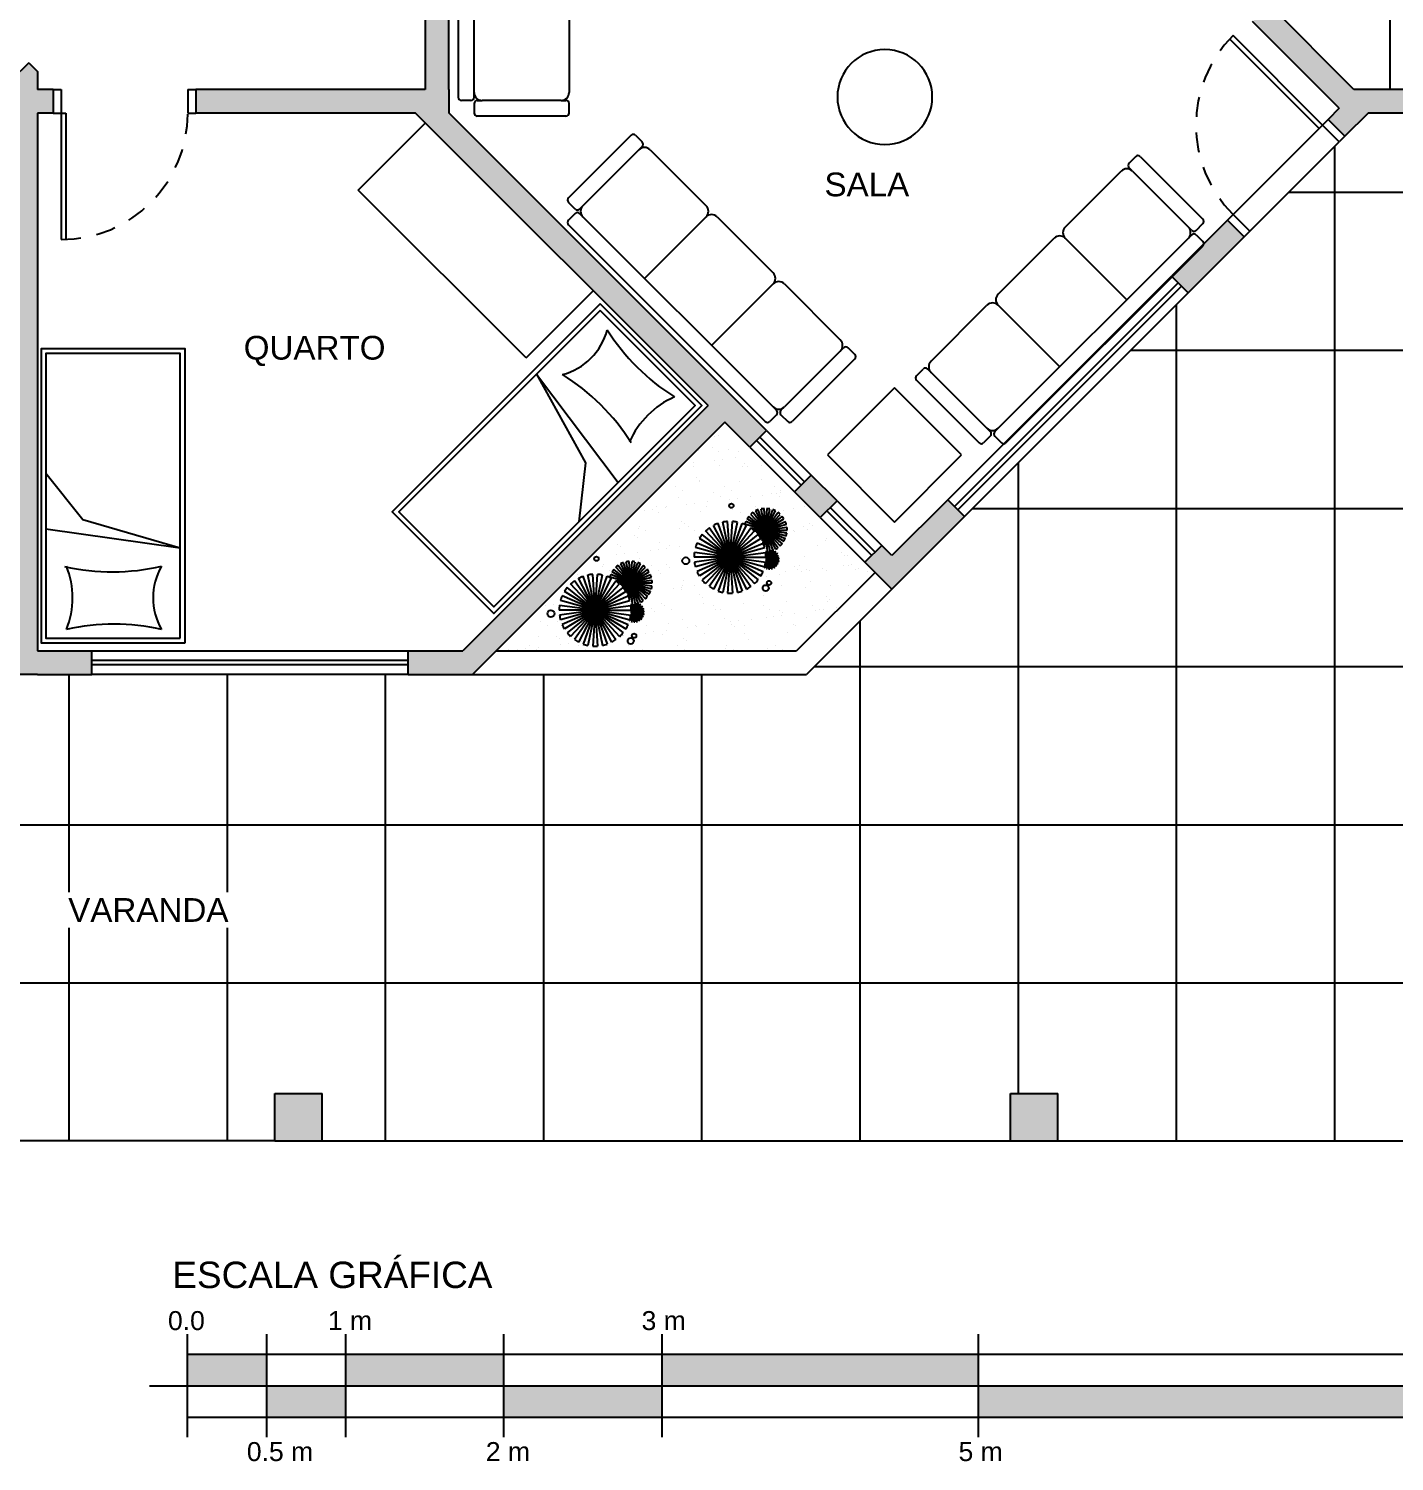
# Model space of a CAD drawing. Extents: x 1 to 29.1, y 2.1 to 17.
# Drawn here: x 9.89 to 18.52, y 2.09 to 11.15 of the extents above; entities that cross this region are included whole.
import ezdxf

# ---------------------------------------------------------------- set-up
doc = ezdxf.new("R2010")
doc.units = 0
doc.linetypes.add('HIDDEN2', pattern=[0.1875, 0.125, -0.0625])
doc.layers.get('0').update_dxf_attribs({"linetype": 'CONTINUOUS'})
for name, color, linetype in [('EQUIPAMENTOS_MOBILIA', 45, 'CONTINUOUS'), ('ESQUADRIA', 53, 'CONTINUOUS'), ('LINHA-FINA', 8, 'CONTINUOUS'), ('PAREDE', 5, 'CONTINUOUS'), ('PAREDE-HACH', 140, 'CONTINUOUS'), ('PISO', 9, 'CONTINUOUS'), ('TEXTO', 23, 'CONTINUOUS'), ('VERDE', 96, 'CONTINUOUS')]:
    doc.layers.add(name, color=color, linetype=linetype)
doc.styles.add('ARIAL', font='arial.ttf')
doc.styles.get("Standard").update_dxf_attribs({"font": 'arial.ttf'})

# ---------------------------------------------------------------- blocks, each defined once
blk = doc.blocks.new('*X24')
at = {"layer": 'PISO', "linetype": 'CONTINUOUS'}
for p, q in [((18.1454, 4.1141), (18.1454, 10.4039)), ((17.8557, 10.1141), (21.0454, 10.1141)), ((17.1454, 4.1141), (17.1454, 9.4039)), ((16.8557, 9.1141), (21.0454, 9.1141)), ((16.1454, 4.4141), (16.1454, 8.4039)), ((15.8557, 8.1141), (21.0454, 8.1141)), ((15.1454, 4.1141), (15.1454, 7.4039)), ((14.8557, 7.1141), (21.0454, 7.1141)), ((10.1454, 5.6874), (10.1454, 7.0641)), ((11.1454, 5.6874), (11.1454, 7.0641)), ((12.1454, 4.1141), (12.1454, 7.0641)), ((13.1454, 4.1141), (13.1454, 7.0641)), ((14.1454, 4.1141), (14.1454, 7.0641)), ((2.1454, 6.1141), (21.0454, 6.1141)), ((10.1454, 4.1141), (10.1454, 5.4624)), ((11.1454, 4.1141), (11.1454, 5.4624)), ((2.1454, 5.1141), (21.0454, 5.1141))]:
    blk.add_line(p, q, dxfattribs=at)
blk = doc.blocks.new('*X25')
at = {"layer": 'PISO', "linetype": 'CONTINUOUS'}
for p, q in [((19.2954, 16.0069), (19.2954, 16.0641)), ((20.0954, 15.6022), (20.0954, 16.0641)), ((20.0954, 13.785), (20.0954, 15.6012)), ((16.0954, 12.935), (16.0954, 15.4641)), ((16.8954, 14.648), (16.8954, 15.4641)), ((17.6954, 14.648), (17.6954, 15.4641)), ((18.4954, 10.7641), (18.4954, 15.4641)), ((19.2954, 13.913), (19.2954, 15.3598)), ((15.7454, 15.2641), (20.7454, 15.2641)), ((20.7454, 15.2641), (20.8954, 15.2641)), ((15.7454, 14.4641), (16.799, 14.4641)), ((16.8954, 13.1344), (16.8954, 14.4152)), ((17.6954, 12.6681), (17.6954, 14.4152)), ((18.4719, 14.4641), (20.8954, 14.4641)), ((15.7454, 13.6641), (18.8996, 13.6641)), ((18.9674, 13.6641), (19.0295, 13.6641)), ((20.273, 13.6641), (20.334, 13.6641)), ((20.3994, 13.6641), (20.8954, 13.6641)), ((20.0954, 13.1456), (20.0954, 13.3324)), ((16.8954, 12.8756), (16.8954, 12.9123)), ((16.1662, 12.8641), (16.1757, 12.8641)), ((16.8472, 12.8641), (16.8839, 12.8641)), ((17.1716, 12.8641), (18.8867, 12.8641)), ((18.9469, 12.8641), (19.008, 12.8641)), ((20.2521, 12.8641), (20.3132, 12.8641)), ((20.3734, 12.8641), (20.8954, 12.8641)), ((20.0954, 12.5157), (20.0954, 12.7047)), ((17.6954, 12.464), (17.6954, 12.6054)), ((17.6954, 11.335), (17.6954, 12.4215)), ((16.8954, 12.135), (16.8954, 12.1504)), ((17.1541, 12.0641), (17.2955, 12.0641)), ((17.338, 12.0641), (17.9115, 12.0641)), ((17.9129, 12.0641), (19.23, 12.0641)), ((20.03, 12.0641), (20.0667, 12.0641)), ((20.0837, 12.0641), (20.8954, 12.0641)), ((20.0954, 10.7641), (20.0954, 12.0652)), ((19.2954, 10.7641), (19.2954, 11.913)), ((17.7662, 11.2641), (20.8954, 11.2641))]:
    blk.add_line(p, q, dxfattribs=at)
blk = doc.blocks.new('*U27')
at = {"layer": 'PAREDE-HACH', "linetype": 'CONTINUOUS'}
for points in [[(17.4667, 9.7252), (17.3174, 9.788), (17.4667, 9.9373)], [(17.4667, 9.7252), (17.4667, 9.9373), (17.5727, 9.8312)], [(17.3172, 9.5757), (17.3165, 9.7818), (17.3172, 9.7849)], [(17.3174, 9.5759), (17.3172, 9.7849), (17.3174, 9.788)], [(17.3172, 9.5757), (17.3172, 9.7849), (17.3174, 9.5759)], [(17.3174, 9.5759), (17.3174, 9.788), (17.4667, 9.7252)], [(17.3116, 9.57), (17.2192, 9.6813), (17.3116, 9.7737)], [(17.3136, 9.5721), (17.3116, 9.7737), (17.3136, 9.7761)], [(17.3116, 9.57), (17.3116, 9.7737), (17.3136, 9.5721)], [(17.3153, 9.5738), (17.3136, 9.7761), (17.3153, 9.7788)], [(17.3136, 9.5721), (17.3136, 9.7761), (17.3153, 9.5738)], [(17.3165, 9.575), (17.3153, 9.7788), (17.3165, 9.7818)], [(17.3153, 9.5738), (17.3153, 9.7788), (17.3165, 9.575)], [(17.3165, 9.575), (17.3165, 9.7818), (17.3172, 9.5757)], [(17.2192, 9.4777), (17.1174, 9.5795), (17.2192, 9.6813)], [(17.2192, 9.4777), (17.2192, 9.6813), (17.3116, 9.57)]]:
    blk.add_solid(points, dxfattribs=at)
blk = doc.blocks.new('SOFA3')
at = {"layer": 'EQUIPAMENTOS_MOBILIA'}
for p, q in [((0.88, 0), (-0.88, 0)), ((-0.9, -0.08), (-0.9, -0.02)), ((0.9, -0.08), (0.9, -0.02)), ((-1, -0.68), (-1, -0.12)), ((-0.92, -0.1), (-0.98, -0.1)), ((-0.9, -0.12), (-0.9, -0.15)), ((-0.9, -0.65), (-0.9, -0.15)), ((-0.88, -0.1), (0.88, -0.1)), ((-0.3, -0.65), (-0.3, -0.1)), ((0.3, -0.65), (0.3, -0.1)), ((0.9, -0.12), (0.9, -0.15)), ((0.9, -0.65), (0.9, -0.15)), ((0.92, -0.1), (0.9303, -0.1)), ((0.9303, -0.1), (0.98, -0.1)), ((1, -0.68), (1, -0.12)), ((-0.98, -0.7), (-0.92, -0.7)), ((-0.9, -0.65), (-0.9, -0.68)), ((-0.35, -0.7), (-0.85, -0.7)), ((0.25, -0.7), (-0.25, -0.7)), ((0.85, -0.7), (0.35, -0.7)), ((0.9, -0.65), (0.9, -0.68)), ((0.98, -0.7), (0.92, -0.7))]:
    blk.add_line(p, q, dxfattribs=at)
for centre, radius, start, end in [((-0.88, -0.02), 0.02, 90, 180), ((-0.88, -0.08), 0.02, 180, 270), ((0.88, -0.02), 0.02, 0, 90), ((0.88, -0.08), 0.02, 270, 0), ((-0.98, -0.12), 0.02, 90, 180), ((-0.92, -0.12), 0.02, 360, 90), ((-0.85, -0.15), 0.05, 90, 180), ((0.85, -0.15), 0.05, 0, 90), ((0.92, -0.12), 0.02, 90, 180), ((0.98, -0.12), 0.02, 360, 90), ((-0.98, -0.68), 0.02, 180, 270), ((-0.92, -0.68), 0.02, 270, 0), ((-0.85, -0.65), 0.05, 180, 270), ((-0.35, -0.65), 0.05, 270, 360), ((-0.25, -0.65), 0.05, 180, 270), ((0.25, -0.65), 0.05, 270, 360), ((0.35, -0.65), 0.05, 180, 270), ((0.85, -0.65), 0.05, 270, 0), ((0.92, -0.68), 0.02, 180, 270), ((0.98, -0.68), 0.02, 270, 360)]:
    blk.add_arc(centre, radius, start, end, dxfattribs=at)
blk = doc.blocks.new('*U30')
at = {"layer": 'PAREDE-HACH', "linetype": 'CONTINUOUS'}
for points in [[(11.4454, 4.1141), (11.4454, 4.4141), (11.7454, 4.1141)], [(11.7454, 4.1141), (11.4454, 4.4141), (11.7454, 4.4141)]]:
    blk.add_solid(points, dxfattribs=at)
blk = doc.blocks.new('*U31')
at = {"layer": 'PAREDE-HACH', "linetype": 'CONTINUOUS'}
for points in [[(16.0954, 4.1141), (16.0954, 4.4141), (16.3954, 4.1141)], [(16.3954, 4.1141), (16.0954, 4.4141), (16.3954, 4.4141)]]:
    blk.add_solid(points, dxfattribs=at)
blk = doc.blocks.new('*U47')
at = {"layer": 'PAREDE-HACH', "linetype": 'CONTINUOUS'}
for points in [[(12.3954, 10.5539), (12.3954, 12.0641), (12.5454, 10.4039)], [(12.5454, 10.4039), (12.3954, 12.0641), (12.5454, 12.0641)], [(10.9454, 10.6141), (10.9454, 10.7641), (12.2893, 10.6141)], [(12.2893, 10.6141), (10.9454, 10.7641), (12.2893, 10.7641)], [(12.2893, 10.6141), (12.2893, 10.7641), (12.3351, 10.6141)], [(12.3351, 10.6141), (12.2893, 10.7641), (12.3351, 10.7641)], [(12.3351, 10.6141), (12.3351, 10.7641), (12.3954, 10.5539)], [(12.3954, 10.5539), (12.3351, 10.7641), (12.3954, 10.7641)], [(12.5454, 10.4039), (12.5454, 10.616), (12.6332, 10.316)], [(12.6332, 10.316), (12.5454, 10.616), (12.6332, 10.5281)], [(12.6332, 10.316), (12.6332, 10.5281), (12.6954, 10.2539)], [(12.6954, 10.2539), (12.6332, 10.5281), (12.6954, 10.466)], [(12.6954, 10.2539), (12.6954, 10.466), (14.1841, 8.7651)], [(14.1841, 8.7651), (12.6954, 10.466), (14.1841, 8.9772)], [(14.1841, 8.5529), (14.1841, 8.9772), (14.2902, 8.659)], [(14.2902, 8.659), (14.1841, 8.9772), (14.2902, 8.8711)], [(14.2902, 8.659), (14.2902, 8.8711), (14.4473, 8.5019)], [(14.4473, 8.5019), (14.2902, 8.8711), (14.4473, 8.714)], [(14.1841, 8.5529), (12.6954, 7.2763), (14.1841, 8.7651)], [(14.4473, 8.5019), (14.4473, 8.714), (14.5534, 8.6079)], [(12.6954, 7.0641), (12.6954, 7.2763), (14.1841, 8.5529)], [(12.6954, 7.0641), (12.6332, 7.2141), (12.6954, 7.2763)], [(12.2893, 7.0641), (12.2893, 7.2141), (12.3351, 7.0641)], [(12.3351, 7.0641), (12.2893, 7.2141), (12.3351, 7.2141)], [(12.3351, 7.0641), (12.3351, 7.2141), (12.3954, 7.0641)], [(12.3954, 7.0641), (12.3351, 7.2141), (12.3954, 7.2141)], [(12.3954, 7.0641), (12.3954, 7.2141), (12.5454, 7.0641)], [(12.5454, 7.0641), (12.3954, 7.2141), (12.5454, 7.2141)], [(12.5454, 7.0641), (12.5454, 7.2141), (12.6332, 7.0641)], [(12.6332, 7.0641), (12.5454, 7.2141), (12.6332, 7.2141)], [(12.6332, 7.0641), (12.6332, 7.2141), (12.6954, 7.0641)]]:
    blk.add_solid(points, dxfattribs=at)
blk = doc.blocks.new('*U48')
at = {"layer": 'PAREDE-HACH', "linetype": 'CONTINUOUS'}
for points in [[(9.8896, 7.0641), (9.7954, 10.8378), (9.8896, 10.932)], [(9.8896, 7.0641), (9.8896, 10.932), (9.9454, 7.0641)], [(9.9454, 7.0641), (9.8896, 10.932), (9.9454, 10.8763)], [(9.7954, 10.8141), (9.7835, 10.826), (9.7954, 10.8378)], [(9.7954, 7.0641), (9.7954, 10.8378), (9.8896, 7.0641)], [(9.9454, 10.6141), (9.9454, 10.7641), (10.0454, 10.6141)], [(10.0454, 10.6141), (9.9454, 10.7641), (10.0454, 10.7641)], [(8.4255, 7.0641), (8.4255, 7.2141), (9.7835, 7.0641)], [(9.7835, 7.0641), (8.4255, 7.2141), (9.7835, 7.2141)], [(9.7835, 7.0641), (9.7835, 7.2141), (9.7954, 7.0641)], [(9.7954, 7.0641), (9.7835, 7.2141), (9.7954, 7.2141)], [(9.9454, 7.0641), (9.9454, 7.2141), (10.0454, 7.0641)], [(10.0454, 7.0641), (9.9454, 7.2141), (10.0454, 7.2141)], [(10.0454, 7.0641), (10.0454, 7.2141), (10.2893, 7.0641)], [(10.2893, 7.0641), (10.0454, 7.2141), (10.2893, 7.2141)]]:
    blk.add_solid(points, dxfattribs=at)
blk = doc.blocks.new('CAMAS')
at = {"layer": 'EQUIPAMENTOS_MOBILIA'}
for p, q in [((-0.5989, 0.425), (-0.7772, -0.19)), ((-0.5989, 0.425), (-0.7192, -0.425)), ((-0.7772, -0.19), (-1.0715, -0.425))]:
    blk.add_line(p, q, dxfattribs=at)
for points in [[(0, 0.455), (-1.86, 0.455), (-1.86, -0.455), (0, -0.455)], [(-0.03, 0.425), (-1.83, 0.425), (-1.83, -0.425), (-0.03, -0.425)]]:
    blk.add_lwpolyline(points, close=True, dxfattribs=at)
for centre, radius, start, end in [((-1.8298, -0.0042), 1.3803, 347.3746, 13.0087), ((-0.2849, 0.652), 0.3992, 239.93688, 300.06312), ((1.2522, 0.0065), 1.3703, 167.35414, 192.64586), ((-0.2849, -0.8109), 0.5547, 68.86584, 111.13416)]:
    blk.add_arc(centre, radius, start, end, dxfattribs=at)
blk = doc.blocks.new('*X49')
at = {"layer": 'PISO', "linetype": 'CONTINUOUS'}
for p, q in [((14.2277, 8.5679), (14.2277, 8.5679)), ((14.2516, 8.5765), (14.2516, 8.5765)), ((14.1227, 8.4776), (14.1227, 8.4776)), ((14.2089, 8.5026), (14.2089, 8.5026)), ((14.2511, 8.4757), (14.2511, 8.4757)), ((14.2781, 8.4266), (14.2781, 8.4266)), ((14.3147, 8.4881), (14.3147, 8.4881)), ((14.3594, 8.4373), (14.3594, 8.4373)), ((14.3785, 8.4763), (14.3785, 8.4763)), ((14.0902, 8.4019), (14.0902, 8.4019)), ((14.0915, 8.3784), (14.0915, 8.3784)), ((14.226, 8.4198), (14.226, 8.4198)), ((14.2579, 8.3838), (14.2579, 8.3838)), ((14.4029, 8.379), (14.4029, 8.379)), ((14.4142, 8.3969), (14.4142, 8.3969)), ((14.4327, 8.38), (14.4327, 8.38)), ((14.5197, 8.3871), (14.5197, 8.3871)), ((13.9782, 8.2516), (13.9782, 8.2516)), ((14.1136, 8.3092), (14.1136, 8.3092)), ((14.129, 8.2849), (14.129, 8.2849)), ((14.1321, 8.2923), (14.1321, 8.2923)), ((14.2897, 8.2521), (14.2897, 8.2521)), ((14.3848, 8.2837), (14.3848, 8.2837)), ((14.5197, 8.3003), (14.5197, 8.3003)), ((14.6011, 8.2527), (14.6011, 8.2527)), ((14.6549, 8.2934), (14.6549, 8.2934)), ((13.9941, 8.1814), (13.9941, 8.1814)), ((14.0204, 8.2247), (14.0204, 8.2247)), ((14.1824, 8.1551), (14.1824, 8.1551)), ((14.2191, 8.2126), (14.2191, 8.2126)), ((14.2642, 8.1911), (14.2642, 8.1911)), ((14.3182, 8.173), (14.3182, 8.173)), ((14.3318, 8.2253), (14.3318, 8.2253)), ((14.3703, 8.1798), (14.3703, 8.1798)), ((14.4516, 8.1905), (14.4516, 8.1905)), ((14.526, 8.1945), (14.526, 8.1945)), ((14.5874, 8.2084), (14.5874, 8.2084)), ((14.6192, 8.2091), (14.6192, 8.2091)), ((14.6376, 8.1922), (14.6376, 8.1922)), ((14.6395, 8.2153), (14.6395, 8.2153)), ((14.6432, 8.2258), (14.6432, 8.2258)), ((14.7208, 8.226), (14.7208, 8.226)), ((13.7799, 8.1021), (13.7799, 8.1021)), ((13.8319, 8.109), (13.8319, 8.109)), ((13.8608, 8.1274), (13.8608, 8.1274)), ((13.8735, 8.0889), (13.8735, 8.0889)), ((13.9132, 8.1197), (13.9132, 8.1197)), ((13.9184, 8.1248), (13.9184, 8.1248)), ((14.0491, 8.1376), (14.0491, 8.1376)), ((14.1011, 8.1444), (14.1011, 8.1444)), ((14.1353, 8.0922), (14.1353, 8.0922)), ((14.1722, 8.128), (14.1722, 8.128)), ((14.3186, 8.1214), (14.3186, 8.1214)), ((14.337, 8.1045), (14.337, 8.1045)), ((14.3911, 8.091), (14.3911, 8.091)), ((14.4836, 8.1286), (14.4836, 8.1286)), ((14.6612, 8.1007), (14.6612, 8.1007)), ((14.7246, 8.1125), (14.7246, 8.1125)), ((14.795, 8.1291), (14.795, 8.1291)), ((13.7446, 7.9899), (13.7446, 7.9899)), ((13.7476, 8.0006), (13.7476, 8.0006)), ((13.7898, 7.9737), (13.7898, 7.9737)), ((14.0004, 7.9887), (14.0004, 7.9887)), ((14.018, 8.0336), (14.018, 8.0336)), ((14.0364, 8.0167), (14.0364, 8.0167)), ((14.059, 8.0012), (14.059, 8.0012)), ((14.1012, 7.9743), (14.1012, 7.9743)), ((14.2705, 7.9984), (14.2705, 7.9984)), ((14.3704, 8.0017), (14.3704, 8.0017)), ((14.4126, 7.9749), (14.4126, 7.9749)), ((14.5323, 8.0018), (14.5323, 8.0018)), ((14.6818, 8.0023), (14.6818, 8.0023)), ((14.724, 7.9754), (14.724, 7.9754)), ((14.7881, 8.0006), (14.7881, 8.0006)), ((14.813, 7.9792), (14.813, 7.9792)), ((14.8242, 8.0213), (14.8242, 8.0213)), ((14.8426, 8.0044), (14.8426, 8.0044)), ((14.9488, 7.9971), (14.9488, 7.9971)), ((13.6097, 7.8865), (13.6097, 7.8865)), ((13.7174, 7.9458), (13.7174, 7.9458)), ((13.7358, 7.9289), (13.7358, 7.9289)), ((13.8798, 7.8962), (13.8798, 7.8962)), ((14.1234, 7.937), (14.1234, 7.937)), ((14.1413, 7.8908), (14.1413, 7.8908)), ((14.1416, 7.8995), (14.1416, 7.8995)), ((14.1933, 7.8976), (14.1933, 7.8976)), ((14.2746, 7.9083), (14.2746, 7.9083)), ((14.4625, 7.9331), (14.4625, 7.9331)), ((14.5235, 7.9335), (14.5235, 7.9335)), ((14.542, 7.9166), (14.542, 7.9166)), ((14.5438, 7.9438), (14.5438, 7.9438)), ((14.6675, 7.908), (14.6675, 7.908)), ((14.6796, 7.9617), (14.6796, 7.9617)), ((14.7317, 7.9685), (14.7317, 7.9685)), ((14.9292, 7.9114), (14.9292, 7.9114)), ((14.9296, 7.9247), (14.9296, 7.9247)), ((13.6029, 7.8199), (13.6029, 7.8199)), ((13.6302, 7.8765), (13.6302, 7.8765)), ((13.6549, 7.8268), (13.6549, 7.8268)), ((13.7362, 7.8375), (13.7362, 7.8375)), ((13.7509, 7.7973), (13.7509, 7.7973)), ((13.8228, 7.8492), (13.8228, 7.8492)), ((13.8721, 7.8553), (13.8721, 7.8553)), ((13.9241, 7.8622), (13.9241, 7.8622)), ((13.9416, 7.877), (13.9416, 7.877)), ((14.0054, 7.8729), (14.0054, 7.8729)), ((14.0067, 7.796), (14.0067, 7.796)), ((14.2229, 7.8458), (14.2229, 7.8458)), ((14.2414, 7.8289), (14.2414, 7.8289)), ((14.253, 7.8776), (14.253, 7.8776)), ((14.2768, 7.8058), (14.2768, 7.8058)), ((14.5386, 7.8091), (14.5386, 7.8091)), ((14.5644, 7.8782), (14.5644, 7.8782)), ((14.629, 7.8369), (14.629, 7.8369)), ((14.7944, 7.8079), (14.7944, 7.8079)), ((14.8758, 7.8787), (14.8758, 7.8787)), ((15.0291, 7.8335), (15.0291, 7.8335)), ((15.0476, 7.8166), (15.0476, 7.8166)), ((15.0645, 7.8176), (15.0645, 7.8176)), ((13.5169, 7.7496), (13.5169, 7.7496)), ((13.5222, 7.7614), (13.5222, 7.7614)), ((13.5591, 7.7228), (13.5591, 7.7228)), ((13.8284, 7.7502), (13.8284, 7.7502)), ((13.8705, 7.7233), (13.8705, 7.7233)), ((13.8861, 7.7035), (13.8861, 7.7035)), ((13.9223, 7.758), (13.9223, 7.758)), ((13.9408, 7.7411), (13.9408, 7.7411)), ((14.1398, 7.7508), (14.1398, 7.7508)), ((14.1479, 7.7068), (14.1479, 7.7068)), ((14.1819, 7.7239), (14.1819, 7.7239)), ((14.3284, 7.7492), (14.3284, 7.7492)), ((14.4037, 7.7056), (14.4037, 7.7056)), ((14.4512, 7.7513), (14.4512, 7.7513)), ((14.4933, 7.7245), (14.4933, 7.7245)), ((14.6738, 7.7153), (14.6738, 7.7153)), ((14.7285, 7.7457), (14.7285, 7.7457)), ((14.7469, 7.7288), (14.7469, 7.7288)), ((14.7626, 7.7519), (14.7626, 7.7519)), ((14.7718, 7.7149), (14.7718, 7.7149)), ((14.8048, 7.725), (14.8048, 7.725)), ((14.8239, 7.7217), (14.8239, 7.7217)), ((14.9052, 7.7324), (14.9052, 7.7324)), ((14.9355, 7.7187), (14.9355, 7.7187)), ((15.041, 7.7503), (15.041, 7.7503)), ((15.074, 7.7525), (15.074, 7.7525)), ((15.093, 7.7572), (15.093, 7.7572)), ((15.1162, 7.7256), (15.1162, 7.7256)), ((15.1346, 7.7369), (15.1346, 7.7369)), ((15.1743, 7.7679), (15.1743, 7.7679)), ((15.1913, 7.7175), (15.1913, 7.7175)), ((13.3602, 7.695), (13.3602, 7.695)), ((13.6401, 7.6533), (13.6401, 7.6533)), ((14.0163, 7.6154), (14.0163, 7.6154)), ((14.0223, 7.6266), (14.0223, 7.6266)), ((14.0278, 7.6614), (14.0278, 7.6614)), ((14.0976, 7.6261), (14.0976, 7.6261)), ((14.2335, 7.644), (14.2335, 7.644)), ((14.2831, 7.6131), (14.2831, 7.6131)), ((14.2855, 7.6509), (14.2855, 7.6509)), ((14.3337, 7.6272), (14.3337, 7.6272)), ((14.3668, 7.6616), (14.3668, 7.6616)), ((14.4279, 7.658), (14.4279, 7.658)), ((14.4463, 7.6411), (14.4463, 7.6411)), ((14.5026, 7.6794), (14.5026, 7.6794)), ((14.5547, 7.6863), (14.5547, 7.6863)), ((14.636, 7.697), (14.636, 7.697)), ((14.6452, 7.6277), (14.6452, 7.6277)), ((14.8007, 7.6152), (14.8007, 7.6152)), ((14.8339, 7.6491), (14.8339, 7.6491)), ((14.9566, 7.6283), (14.9566, 7.6283)), ((15.0708, 7.6249), (15.0708, 7.6249)), ((13.2253, 7.5915), (13.2253, 7.5915)), ((13.4259, 7.5377), (13.4259, 7.5377)), ((13.5593, 7.5552), (13.5593, 7.5552)), ((13.6951, 7.5731), (13.6951, 7.5731)), ((13.7271, 7.5736), (13.7271, 7.5736)), ((13.7471, 7.58), (13.7471, 7.58)), ((13.8284, 7.5907), (13.8284, 7.5907)), ((13.9643, 7.6086), (13.9643, 7.6086)), ((14.013, 7.6033), (14.013, 7.6033)), ((14.1273, 7.5702), (14.1273, 7.5702)), ((14.1457, 7.5533), (14.1457, 7.5533)), ((14.5333, 7.5613), (14.5333, 7.5613)), ((14.6801, 7.5227), (14.6801, 7.5227)), ((14.9335, 7.5579), (14.9335, 7.5579)), ((14.9418, 7.526), (14.9418, 7.526)), ((14.9519, 7.541), (14.9519, 7.541)), ((13.1567, 7.5022), (13.1567, 7.5022)), ((13.2088, 7.5091), (13.2088, 7.5091)), ((13.2863, 7.4987), (13.2863, 7.4987)), ((13.2901, 7.5198), (13.2901, 7.5198)), ((13.5977, 7.4992), (13.5977, 7.4992)), ((13.6223, 7.5011), (13.6223, 7.5011)), ((13.8267, 7.4824), (13.8267, 7.4824)), ((13.8451, 7.4655), (13.8451, 7.4655)), ((13.8924, 7.5108), (13.8924, 7.5108)), ((13.9091, 7.4998), (13.9091, 7.4998)), ((13.9513, 7.4729), (13.9513, 7.4729)), ((14.1542, 7.5142), (14.1542, 7.5142)), ((14.2205, 7.5003), (14.2205, 7.5003)), ((14.2327, 7.4736), (14.2327, 7.4736)), ((14.2627, 7.4735), (14.2627, 7.4735)), ((14.41, 7.5129), (14.41, 7.5129)), ((14.5319, 7.5009), (14.5319, 7.5009)), ((14.5741, 7.474), (14.5741, 7.474)), ((14.5948, 7.4327), (14.5948, 7.4327)), ((14.6329, 7.4701), (14.6329, 7.4701)), ((14.6469, 7.4395), (14.6469, 7.4395)), ((14.6513, 7.4533), (14.6513, 7.4533)), ((14.7282, 7.4502), (14.7282, 7.4502)), ((14.8434, 7.5015), (14.8434, 7.5015)), ((14.864, 7.4681), (14.864, 7.4681)), ((14.8855, 7.4746), (14.8855, 7.4746)), ((14.9161, 7.475), (14.9161, 7.475)), ((14.9974, 7.4857), (14.9974, 7.4857)), ((13.1259, 7.3981), (13.1259, 7.3981)), ((13.1689, 7.3745), (13.1689, 7.3745)), ((13.2316, 7.3988), (13.2316, 7.3988)), ((13.4803, 7.3751), (13.4803, 7.3751)), ((13.5017, 7.4086), (13.5017, 7.4086)), ((13.5261, 7.3947), (13.5261, 7.3947)), ((13.5445, 7.3778), (13.5445, 7.3778)), ((13.7635, 7.4119), (13.7635, 7.4119)), ((13.7917, 7.3756), (13.7917, 7.3756)), ((13.9206, 7.3439), (13.9206, 7.3439)), ((13.9321, 7.3858), (13.9321, 7.3858)), ((14.0193, 7.4107), (14.0193, 7.4107)), ((14.0565, 7.3618), (14.0565, 7.3618)), ((14.1031, 7.3762), (14.1031, 7.3762)), ((14.1085, 7.3686), (14.1085, 7.3686)), ((14.1898, 7.3793), (14.1898, 7.3793)), ((14.2894, 7.4204), (14.2894, 7.4204)), ((14.3257, 7.3972), (14.3257, 7.3972)), ((14.3322, 7.3824), (14.3322, 7.3824)), ((14.3507, 7.3655), (14.3507, 7.3655)), ((14.3777, 7.4041), (14.3777, 7.4041)), ((14.4145, 7.3768), (14.4145, 7.3768)), ((14.459, 7.4148), (14.459, 7.4148)), ((14.5512, 7.4237), (14.5512, 7.4237)), ((14.7259, 7.3773), (14.7259, 7.3773)), ((14.7383, 7.3735), (14.7383, 7.3735)), ((14.807, 7.4225), (14.807, 7.4225)), ((13.1111, 7.3063), (13.1111, 7.3063)), ((13.2254, 7.3069), (13.2254, 7.3069)), ((13.2439, 7.29), (13.2439, 7.29)), ((13.2489, 7.2555), (13.2489, 7.2555)), ((13.301, 7.2623), (13.301, 7.2623)), ((13.367, 7.2482), (13.367, 7.2482)), ((13.3823, 7.273), (13.3823, 7.273)), ((13.6315, 7.298), (13.6315, 7.298)), ((13.6515, 7.3085), (13.6515, 7.3085)), ((13.6785, 7.2488), (13.6785, 7.2488)), ((13.7873, 7.3263), (13.7873, 7.3263)), ((13.8393, 7.3332), (13.8393, 7.3332)), ((13.8987, 7.3181), (13.8987, 7.3181)), ((13.9899, 7.2494), (13.9899, 7.2494)), ((14.0316, 7.2946), (14.0316, 7.2946)), ((14.0501, 7.2777), (14.0501, 7.2777)), ((14.1605, 7.3215), (14.1605, 7.3215)), ((14.3013, 7.2499), (14.3013, 7.2499)), ((14.4163, 7.3202), (14.4163, 7.3202)), ((14.4377, 7.2858), (14.4377, 7.2858)), ((14.6127, 7.2505), (14.6127, 7.2505)), ((14.6864, 7.33), (14.6864, 7.33)), ((12.9248, 7.2191), (12.9248, 7.2191)), ((12.9798, 7.22), (12.9798, 7.22)), ((13.0318, 7.2269), (13.0318, 7.2269)), ((13.0556, 7.2477), (13.0556, 7.2477)), ((13.0978, 7.2208), (13.0978, 7.2208)), ((13.1131, 7.2376), (13.1131, 7.2376)), ((13.4092, 7.2214), (13.4092, 7.2214)), ((13.508, 7.2159), (13.508, 7.2159)), ((13.7206, 7.2219), (13.7206, 7.2219)), ((13.7698, 7.2192), (13.7698, 7.2192)), ((14.0256, 7.218), (14.0256, 7.218)), ((14.032, 7.2225), (14.032, 7.2225)), ((14.2957, 7.2277), (14.2957, 7.2277)), ((14.3435, 7.2231), (14.3435, 7.2231)), ((14.5575, 7.2311), (14.5575, 7.2311)), ((14.6549, 7.2236), (14.6549, 7.2236))]:
    blk.add_line(p, q, dxfattribs=at)
blk = doc.blocks.new('VEG1')
at = {"layer": 'VERDE'}
for p, q in [((0.35, 0.269), (0.228, 0.443)), ((0.35, 0.269), (0.253, 0.458)), ((0.35, 0.269), (0.279, 0.469)), ((0.35, 0.269), (0.307, 0.477)), ((0.35, 0.269), (0.336, 0.481)), ((0.35, 0.269), (0.365, 0.481)), ((0.35, 0.269), (0.394, 0.477)), ((0.35, 0.269), (0.422, 0.469)), ((0.35, 0.269), (0.448, 0.458)), ((0.35, 0.269), (0.473, 0.443)), ((0, 0), (-0.205, 0.29)), ((0, 0), (-0.163, 0.315)), ((0, 0), (-0.119, 0.335)), ((0, 0), (-0.072, 0.348)), ((0, 0), (-0.024, 0.354)), ((0, 0), (0.024, 0.354)), ((0, 0), (0.072, 0.348)), ((0, 0), (0.119, 0.335)), ((0, 0), (0.163, 0.315)), ((0, 0), (0.205, 0.29)), ((0.35, 0.269), (0.145, 0.326)), ((0.35, 0.269), (0.155, 0.354)), ((0.35, 0.269), (0.169, 0.379)), ((0.35, 0.269), (0.185, 0.403)), ((0.35, 0.269), (0.204, 0.289)), ((0.35, 0.269), (0.205, 0.424)), ((0.35, 0.269), (0.496, 0.424)), ((0.35, 0.269), (0.516, 0.403)), ((0.35, 0.269), (0.532, 0.379)), ((0.35, 0.269), (0.546, 0.354)), ((0.35, 0.269), (0.556, 0.326)), ((0.35, 0.269), (0.561, 0.298)), ((0, 0), (-0.303, 0.185)), ((0, 0), (-0.276, 0.224)), ((0, 0), (-0.242, 0.26)), ((0, 0), (0.242, 0.26)), ((0, 0), (0.276, 0.224)), ((0, 0), (0.303, 0.185)), ((0.35, 0.269), (0.23, 0.269)), ((0.35, 0.269), (0.246, 0.254)), ((0.35, 0.269), (0.257, 0.243)), ((0.35, 0.269), (0.267, 0.232)), ((0.35, 0.269), (0.275, 0.223)), ((0.35, 0.269), (0.282, 0.213)), ((0.35, 0.269), (0.289, 0.203)), ((0.35, 0.269), (0.297, 0.192)), ((0.35, 0.269), (0.304, 0.18)), ((0.35, 0.269), (0.313, 0.164)), ((0.35, 0.269), (0.324, 0.142)), ((0.35, 0.269), (0.339, 0.101)), ((0.35, 0.269), (0.563, 0.269)), ((0.35, 0.269), (0.561, 0.24)), ((0.35, 0.269), (0.556, 0.211)), ((0.35, 0.269), (0.546, 0.184)), ((0.35, 0.269), (0.532, 0.158)), ((0.35, 0.269), (0.516, 0.134)), ((0.35, 0.269), (0.496, 0.113)), ((0.35, 0.269), (0.473, 0.095)), ((0.35, 0.269), (0.448, 0.08)), ((0.35, 0.269), (0.422, 0.068)), ((0.35, 0.269), (0.394, 0.06)), ((0.35, 0.269), (0.365, 0.056)), ((0, 0), (-0.352, 0.048)), ((0, 0), (-0.342, 0.096)), ((0, 0), (-0.326, 0.141)), ((0, 0), (0.326, 0.141)), ((0, 0), (0.342, 0.096)), ((0, 0), (0.352, 0.048)), ((0.387, -0.019), (0.35, 0.053)), ((0.387, -0.019), (0.352, 0.03)), ((0.387, -0.019), (0.353, 0.017)), ((0.387, -0.019), (0.354, 0.008)), ((0.387, -0.019), (0.354, 0.001)), ((0.387, -0.019), (0.36, 0.056)), ((0.387, -0.019), (0.371, 0.057)), ((0.387, -0.019), (0.382, 0.058)), ((0.387, -0.019), (0.419, 0.07)), ((0.387, -0.019), (0.431, 0.065)), ((0.387, -0.019), (0.404, 0.063)), ((0.387, -0.019), (0.392, 0.06)), ((0.387, -0.019), (0.442, 0.058)), ((0.387, -0.019), (0.452, 0.05)), ((0.387, -0.019), (0.461, 0.041)), ((0.387, -0.019), (0.468, 0.03)), ((0.387, -0.019), (0.474, 0.019)), ((0.387, -0.019), (0.478, 0.006)), ((0, 0), (-0.355, 0)), ((0, 0), (-0.352, -0.048)), ((0, 0), (-0.342, -0.096)), ((0, 0), (-0.326, -0.141)), ((0, 0), (-0.303, -0.185)), ((0, 0), (-0.276, -0.224)), ((0, 0), (-0.242, -0.26)), ((0, 0), (-0.205, -0.29)), ((0, 0), (-0.163, -0.315)), ((0, 0), (-0.119, -0.335)), ((0, 0), (-0.072, -0.348)), ((0, 0), (-0.024, -0.354)), ((0, 0), (0.355, 0)), ((0, 0), (0.352, -0.048)), ((0, 0), (0.342, -0.096)), ((0, 0), (0.326, -0.141)), ((0, 0), (0.303, -0.185)), ((0, 0), (0.276, -0.224)), ((0, 0), (0.242, -0.26)), ((0, 0), (0.205, -0.29)), ((0, 0), (0.163, -0.315)), ((0, 0), (0.119, -0.335)), ((0, 0), (0.072, -0.348)), ((0, 0), (0.024, -0.354)), ((0.387, -0.019), (0.343, -0.103)), ((0.387, -0.019), (0.345, -0.079)), ((0.387, -0.019), (0.348, -0.061)), ((0.387, -0.019), (0.35, -0.049)), ((0.387, -0.019), (0.351, -0.041)), ((0.387, -0.019), (0.352, -0.029)), ((0.387, -0.019), (0.352, -0.034)), ((0.387, -0.019), (0.353, -0.01)), ((0.387, -0.019), (0.353, -0.015)), ((0.387, -0.019), (0.353, -0.019)), ((0.387, -0.019), (0.353, -0.024)), ((0.387, -0.019), (0.354, -0.005)), ((0.387, -0.019), (0.355, -0.109)), ((0.387, -0.019), (0.368, -0.112)), ((0.387, -0.019), (0.381, -0.114)), ((0.387, -0.019), (0.481, -0.006)), ((0.387, -0.019), (0.394, -0.114)), ((0.387, -0.019), (0.406, -0.112)), ((0.387, -0.019), (0.419, -0.109)), ((0.387, -0.019), (0.431, -0.103)), ((0.387, -0.019), (0.442, -0.097)), ((0.387, -0.019), (0.452, -0.089)), ((0.387, -0.019), (0.461, -0.079)), ((0.387, -0.019), (0.468, -0.068)), ((0.387, -0.019), (0.474, -0.057)), ((0.387, -0.019), (0.478, -0.045)), ((0.387, -0.019), (0.481, -0.032)), ((0.387, -0.019), (0.482, -0.019))]:
    blk.add_line(p, q, dxfattribs=at)
for centre, radius in [((0.013, 0.509), 0.0215), ((-0.437, -0.035), 0.0345), ((0.352, -0.304), 0.03), ((0.385, -0.253), 0.0215)]:
    blk.add_circle(centre, radius, dxfattribs=at)
for centre, radius, start, end in [((0.35, 0.269), 0.213, 125.2174, 133.0435), ((0.35, 0.269), 0.213, 109.5652, 117.3913), ((0.35, 0.269), 0.213, 93.913, 101.7391), ((0.35, 0.269), 0.213, 78.2609, 86.087), ((0.35, 0.269), 0.213, 62.6087, 70.4348), ((0.35, 0.269), 0.213, 46.9565, 54.7826), ((0, 0), 0.355, 125.2174, 133.0435), ((0, 0), 0.355, 109.5652, 117.3913), ((0, 0), 0.355, 93.913, 101.7391), ((0, 0), 0.355, 78.2609, 86.087), ((0, 0), 0.355, 62.6087, 70.4348), ((0.35, 0.269), 0.213, 156.5217, 164.3478), ((0.35, 0.269), 0.213, 140.8696, 148.6957), ((0, 0), 0.355, 46.9565, 54.7826), ((0.35, 0.269), 0.213, 31.3043, 39.1304), ((0.35, 0.269), 0.213, 15.6522, 23.4783), ((0.35, 0.269), 0.213, 0, 7.8261), ((0, 0), 0.355, 140.8696, 148.6957), ((0, 0), 0.355, 31.3043, 39.1304), ((0.35, 0.269), 0.213, 328.6957, 336.5217), ((0.35, 0.269), 0.213, 344.3478, 352.1739), ((0, 0), 0.355, 172.1739, 180), ((0, 0), 0.355, 156.5217, 164.3478), ((0, 0), 0.355, 15.6522, 23.4783), ((0.35, 0.269), 0.213, 269.6526, 273.913), ((0, 0), 0.355, 0, 7.8261), ((0.35, 0.269), 0.213, 281.7391, 289.5652), ((0.387, -0.019), 0.095, 62.6087, 70.4348), ((0.387, -0.019), 0.095, 46.9565, 54.7826), ((0.35, 0.269), 0.213, 297.3913, 305.2174), ((0.387, -0.019), 0.095, 31.3043, 39.1304), ((0.387, -0.019), 0.095, 15.6522, 23.4783), ((0.35, 0.269), 0.213, 313.0435, 320.8696), ((0, 0), 0.355, 187.8261, 195.6522), ((0, 0), 0.355, 203.4783, 211.3043), ((0, 0), 0.355, 328.6957, 336.5217), ((0.387, -0.019), 0.095, 239.5339, 242.6087), ((0, 0), 0.355, 344.3478, 352.1739), ((0.387, -0.019), 0.095, 250.4348, 258.2609), ((0.387, -0.019), 0.095, 266.087, 273.913), ((0.387, -0.019), 0.095, 281.7391, 289.5652), ((0.387, -0.019), 0.095, 297.3913, 305.2174), ((0.387, -0.019), 0.095, 313.0435, 320.8696), ((0.387, -0.019), 0.095, 328.6957, 336.5217), ((0.387, -0.019), 0.095, 344.3478, 352.1739), ((0.387, -0.019), 0.095, 0, 7.8261), ((0, 0), 0.355, 219.1304, 226.9565), ((0, 0), 0.355, 313.0435, 320.8696), ((0, 0), 0.355, 234.7826, 242.6087), ((0, 0), 0.355, 250.4348, 258.2609), ((0, 0), 0.355, 266.087, 273.913), ((0, 0), 0.355, 281.7391, 289.5652), ((0, 0), 0.355, 297.3913, 305.2174)]:
    blk.add_arc(centre, radius, start, end, dxfattribs=at)
blk = doc.blocks.new('*U50')
at = {"layer": 'PAREDE-HACH', "linetype": 'CONTINUOUS'}
for points in [[(15.6989, 7.9574), (15.3454, 7.816), (15.6989, 8.1695)], [(15.6989, 7.9574), (15.6989, 8.1695), (15.805, 8.0635)], [(15.3454, 7.6039), (15.3454, 7.816), (15.6989, 7.9574)], [(15.2817, 7.6675), (15.1757, 7.7736), (15.2817, 7.8796)], [(15.2817, 7.6675), (15.2817, 7.8796), (15.3454, 7.6039)], [(15.3454, 7.6039), (15.2817, 7.8796), (15.3454, 7.816)]]:
    blk.add_solid(points, dxfattribs=at)
blk = doc.blocks.new('*U51')
at = {"layer": 'PAREDE-HACH', "linetype": 'CONTINUOUS'}
for points in [[(14.8362, 8.113), (14.7302, 8.219), (14.8362, 8.3251)], [(14.8362, 8.113), (14.8362, 8.3251), (14.8928, 8.0564)], [(14.8928, 8.0564), (14.8362, 8.3251), (14.8928, 8.2685)], [(14.8928, 8.0564), (14.8928, 8.2685), (14.9989, 8.1625)]]:
    blk.add_solid(points, dxfattribs=at)
blk = doc.blocks.new('SOFA2')
at = {"layer": 'EQUIPAMENTOS_MOBILIA'}
for p, q in [((0.58, 0), (-0.58, 0)), ((-0.6, -0.08), (-0.6, -0.02)), ((0.6, -0.08), (0.6, -0.02)), ((-0.7, -0.68), (-0.7, -0.12)), ((-0.62, -0.1), (-0.68, -0.1)), ((-0.6, -0.12), (-0.6, -0.15)), ((-0.6, -0.65), (-0.6, -0.15)), ((-0.58, -0.1), (0.58, -0.1)), ((0, -0.65), (0, -0.1)), ((0.6, -0.12), (0.6, -0.15)), ((0.6, -0.65), (0.6, -0.15)), ((0.62, -0.1), (0.6303, -0.1)), ((0.6303, -0.1), (0.68, -0.1)), ((0.7, -0.68), (0.7, -0.12)), ((-0.68, -0.7), (-0.62, -0.7)), ((-0.6, -0.65), (-0.6, -0.68)), ((-0.05, -0.7), (-0.55, -0.7)), ((0.55, -0.7), (0.05, -0.7)), ((0.6, -0.65), (0.6, -0.68)), ((0.68, -0.7), (0.62, -0.7))]:
    blk.add_line(p, q, dxfattribs=at)
for centre, radius, start, end in [((-0.58, -0.02), 0.02, 90, 180), ((0.58, -0.02), 0.02, 0, 90), ((-0.58, -0.08), 0.02, 180, 270), ((0.58, -0.08), 0.02, 270, 0), ((-0.68, -0.12), 0.02, 90, 180), ((-0.62, -0.12), 0.02, 360, 90), ((-0.55, -0.15), 0.05, 90, 180), ((0.55, -0.15), 0.05, 0, 90), ((0.62, -0.12), 0.02, 90, 180), ((0.68, -0.12), 0.02, 360, 90), ((-0.68, -0.68), 0.02, 180, 270), ((-0.62, -0.68), 0.02, 270, 0), ((-0.55, -0.65), 0.05, 180, 270), ((-0.05, -0.65), 0.05, 270, 360), ((0.05, -0.65), 0.05, 180, 270), ((0.55, -0.65), 0.05, 270, 0), ((0.62, -0.68), 0.02, 180, 270), ((0.68, -0.68), 0.02, 270, 360)]:
    blk.add_arc(centre, radius, start, end, dxfattribs=at)
blk = doc.blocks.new('*X54')
at = {"layer": 'PISO'}
for p, q in [((17.502, 9.9727), (18.0677, 10.5383)), ((17.6081, 9.8666), (18.1738, 10.4323))]:
    blk.add_line(p, q, dxfattribs=at)
blk = doc.blocks.new('*U56')
at = {"layer": 'PAREDE-HACH', "linetype": 'CONTINUOUS'}
for points in [[(20.8954, 10.6141), (20.8954, 12.4141), (21.0454, 10.6141)], [(21.0454, 10.6141), (20.8954, 12.4141), (21.0454, 12.4141)], [(17.7319, 11.0863), (17.6258, 11.1924), (17.7319, 11.2984)], [(17.7319, 11.0863), (17.7319, 11.2984), (18.1031, 10.7151)], [(18.1031, 10.7151), (17.7319, 11.2984), (18.1031, 10.9273)], [(18.1031, 10.7151), (18.1031, 10.9273), (18.1738, 10.6444)], [(18.1738, 10.6444), (18.1031, 10.9273), (18.1738, 10.8565)], [(18.1738, 10.503), (18.1738, 10.8565), (18.2091, 10.4676)], [(18.2091, 10.4676), (18.1738, 10.8565), (18.2091, 10.8212)], [(18.2091, 10.4676), (18.2091, 10.8212), (18.2662, 10.5247)], [(18.2662, 10.5247), (18.2091, 10.8212), (18.2662, 10.7641)], [(18.2662, 10.5247), (18.2662, 10.7641), (18.3557, 10.6141)], [(18.3557, 10.6141), (18.2662, 10.7641), (18.3557, 10.7641)], [(18.3557, 10.6141), (18.3557, 10.7641), (20.8954, 10.6141)], [(20.8954, 10.6141), (18.3557, 10.7641), (20.8954, 10.7641)], [(18.1738, 10.503), (18.1031, 10.5737), (18.1738, 10.6444)]]:
    blk.add_solid(points, dxfattribs=at)
blk = doc.blocks.new('*U61')
at = {"linetype": 'CONTINUOUS'}
for points in [[(15.894, 2.3666), (15.894, 2.5666), (20.894, 2.3666)], [(20.894, 2.3666), (15.894, 2.5666), (20.894, 2.5666)]]:
    blk.add_solid(points, dxfattribs=at)
blk = doc.blocks.new('*U62')
at = {"linetype": 'CONTINUOUS'}
for points in [[(10.894, 2.5666), (10.894, 2.7666), (11.394, 2.5666)], [(11.394, 2.5666), (10.894, 2.7666), (11.394, 2.7666)], [(11.894, 2.5666), (11.894, 2.7666), (12.894, 2.5666)], [(12.894, 2.5666), (11.894, 2.7666), (12.894, 2.7666)], [(13.894, 2.5666), (13.894, 2.7666), (15.894, 2.5666)], [(15.894, 2.5666), (13.894, 2.7666), (15.894, 2.7666)], [(11.394, 2.3666), (11.394, 2.5666), (11.894, 2.3666)], [(11.894, 2.3666), (11.394, 2.5666), (11.894, 2.5666)], [(12.894, 2.3666), (12.894, 2.5666), (13.894, 2.3666)], [(13.894, 2.3666), (12.894, 2.5666), (13.894, 2.5666)]]:
    blk.add_solid(points, dxfattribs=at)

msp = doc.modelspace()

# ---------------------------------------------------------------- linework, layer by layer
for p, q in [((10.894, 2.2404), (10.894, 2.8928)), ((11.394, 2.2404), (11.394, 2.8928)), ((11.894, 2.2404), (11.894, 2.8928)), ((12.894, 2.2404), (12.894, 2.8928)), ((13.894, 2.2404), (13.894, 2.8928)), ((15.894, 2.2404), (15.894, 2.8928)), ((15.894, 2.2404), (15.894, 2.8928)), ((10.894, 2.7666), (20.894, 2.7666)), ((10.894, 2.3666), (10.894, 2.7666)), ((11.394, 2.3666), (11.394, 2.7666)), ((11.894, 2.3666), (11.894, 2.7666)), ((12.894, 2.3666), (12.894, 2.7666)), ((13.894, 2.3666), (13.894, 2.7666)), ((15.894, 2.3666), (15.894, 2.7666)), ((10.6541, 2.5666), (21.2163, 2.5666)), ((10.894, 2.5666), (15.894, 2.5666)), ((10.894, 2.3666), (20.894, 2.3666))]:
    msp.add_line(p, q)
at = {"linetype": 'HIDDEN2'}
for centre, start, end in [((18.0677, 10.5383), 135, 225), ((10.0954, 10.6141), 270, 0)]:
    msp.add_arc(centre, 0.8, start, end, dxfattribs=at)
at = {"layer": 'EQUIPAMENTOS_MOBILIA'}
for p, q in [((11.9732, 10.1275), (12.3974, 10.5518)), ((13.0338, 9.0668), (11.9732, 10.1275)), ((13.0338, 9.0668), (13.4581, 9.4911)), ((15.3621, 8.8768), (14.9379, 8.4525)), ((15.7864, 8.4525), (15.3621, 8.8768)), ((14.9379, 8.4525), (15.3621, 8.0283)), ((15.3621, 8.0283), (15.7864, 8.4525))]:
    msp.add_line(p, q, dxfattribs=at)
msp.add_lwpolyline([(15.0013, 10.7158, 1), (15.6013, 10.7158, 1)], format="xyb", close=True, dxfattribs=at)
at = {"layer": 'ESQUADRIA'}
for p, q in [((18.0465, 10.5171), (17.4812, 11.0824)), ((18.0677, 10.5383), (17.502, 11.104)), ((10.0454, 10.7641), (10.0954, 10.7641)), ((10.0954, 10.7641), (10.0954, 10.6141)), ((10.8954, 10.7641), (10.8954, 10.6141)), ((10.8954, 10.7641), (10.9454, 10.7641)), ((10.0454, 10.6141), (10.1254, 10.6141)), ((10.0954, 10.6141), (10.0954, 9.8141)), ((10.1254, 10.6141), (10.1254, 9.8147)), ((10.8954, 10.6141), (10.9454, 10.6141)), ((18.1031, 10.5737), (18.0465, 10.5171)), ((18.1738, 10.4323), (18.0677, 10.5383)), ((18.2091, 10.4676), (18.1738, 10.4323)), ((17.502, 9.9727), (17.4667, 9.9373)), ((17.6081, 9.8666), (17.502, 9.9727)), ((17.6081, 9.8666), (17.5727, 9.8312)), ((15.6989, 8.1695), (17.1131, 9.5838)), ((15.7413, 8.1271), (17.1556, 9.5413)), ((17.1768, 9.5201), (15.7626, 8.1059)), ((17.2192, 9.4777), (15.805, 8.0635)), ((14.5534, 8.6079), (14.8362, 8.3251)), ((14.4898, 8.5443), (14.7726, 8.2615)), ((14.511, 8.5655), (14.7938, 8.2827)), ((14.4473, 8.5019), (14.7302, 8.219)), ((14.9989, 8.1625), (15.2817, 7.8796)), ((14.9352, 8.0988), (15.2181, 7.816)), ((14.9565, 8.12), (15.2393, 7.8372)), ((14.8928, 8.0564), (15.1757, 7.7736)), ((10.2893, 7.2141), (12.2893, 7.2141)), ((10.2893, 7.1541), (12.2893, 7.1541)), ((12.2893, 7.1241), (10.2893, 7.1241)), ((12.2893, 7.0641), (10.2893, 7.0641))]:
    msp.add_line(p, q, dxfattribs=at)
at = {"layer": 'PAREDE'}
for p, q in [((12.3954, 12.0641), (12.3954, 10.7641)), ((12.5454, 10.7641), (12.5454, 12.0641)), ((18.2662, 10.7641), (17.7319, 11.2984)), ((18.1738, 10.6444), (17.6258, 11.1924)), ((9.8896, 10.932), (9.7835, 10.826)), ((9.8896, 10.932), (9.9454, 10.8763)), ((9.9454, 10.8763), (9.9454, 10.7641)), ((10.0454, 10.7641), (9.9454, 10.7641)), ((10.0454, 10.7641), (10.0454, 10.6141)), ((12.3954, 10.7641), (10.9454, 10.7641)), ((10.9454, 10.7641), (10.9454, 10.6141)), ((12.5454, 10.7641), (12.5454, 10.616)), ((20.8954, 10.7641), (18.2662, 10.7641)), ((9.9454, 10.6141), (9.9454, 7.2141)), ((10.0454, 10.6141), (9.9454, 10.6141)), ((12.3351, 10.6141), (10.9454, 10.6141)), ((14.1841, 8.7651), (12.3351, 10.6141)), ((14.5534, 8.6079), (12.5454, 10.616)), ((18.1738, 10.6444), (18.1031, 10.5737)), ((18.3557, 10.6141), (18.2091, 10.4676)), ((21.0454, 10.6141), (18.3557, 10.6141)), ((18.2091, 10.4676), (18.1031, 10.5737)), ((17.4667, 9.9373), (17.1131, 9.5838)), ((17.5727, 9.8312), (17.4667, 9.9373)), ((17.5727, 9.8312), (17.2192, 9.4777)), ((17.2192, 9.4777), (17.1131, 9.5838)), ((14.1841, 8.7651), (12.6332, 7.2141)), ((14.2902, 8.659), (12.6954, 7.0641)), ((14.4473, 8.5019), (14.2902, 8.659)), ((14.5534, 8.6079), (14.4473, 8.5019)), ((14.8362, 8.3251), (14.7302, 8.219)), ((14.9989, 8.1625), (14.8362, 8.3251)), ((14.8928, 8.0564), (14.7302, 8.219)), ((14.9989, 8.1625), (14.8928, 8.0564)), ((15.6989, 8.1695), (15.3454, 7.816)), ((15.805, 8.0635), (15.6989, 8.1695)), ((15.805, 8.0635), (15.3454, 7.6039)), ((15.2817, 7.8796), (15.1757, 7.7736)), ((15.3454, 7.816), (15.2817, 7.8796)), ((15.3454, 7.6039), (15.1757, 7.7736)), ((9.9454, 7.2141), (10.2893, 7.2141)), ((10.2893, 7.0641), (10.2893, 7.2141)), ((12.2893, 7.2141), (12.6332, 7.2141)), ((12.2893, 7.0641), (12.2893, 7.2141)), ((9.9454, 7.0641), (8.4255, 7.0641)), ((9.9454, 7.0641), (10.2893, 7.0641)), ((12.2893, 7.0641), (12.6954, 7.0641)), ((11.4454, 4.1141), (11.4454, 4.4141)), ((11.4454, 4.4141), (11.7454, 4.4141)), ((11.7454, 4.1141), (11.7454, 4.4141)), ((16.0954, 4.1141), (16.0954, 4.4141)), ((16.0954, 4.4141), (16.3954, 4.4141)), ((16.3954, 4.1141), (16.3954, 4.4141)), ((11.4454, 4.1141), (11.7454, 4.1141)), ((16.0954, 4.1141), (16.3954, 4.1141))]:
    msp.add_line(p, q, dxfattribs=at)
at = {"layer": 'PAREDE-HACH'}
for p, q in [((15.2393, 7.7099), (14.7435, 7.2141)), ((15.3454, 7.6039), (14.8057, 7.0641)), ((12.8454, 7.2141), (14.7435, 7.2141)), ((12.6954, 7.0641), (14.8057, 7.0641))]:
    msp.add_line(p, q, dxfattribs=at)
at = {"layer": 'PISO'}
for p, q in [((11.4454, 4.1141), (7.0954, 4.1141)), ((11.7454, 4.1141), (16.0954, 4.1141)), ((16.3954, 4.1141), (20.7454, 4.1141))]:
    msp.add_line(p, q, dxfattribs=at)

# ---------------------------------------------------------------- block references
for name in ['*U62', '*U61']:
    msp.add_blockref(name, (0, 0))
at = {"layer": 'EQUIPAMENTOS_MOBILIA'}
for name, p, rotation in [('SOFA2', (12.6051, 11.2945), 90), ('SOFA3', (13.9236, 9.2861), 135), ('SOFA3', (16.6893, 9.1514), 224.9999999999998), ('CAMAS', (13.8234, 9.0868), 45), ('CAMAS', (10.4229, 7.2641), 270)]:
    msp.add_blockref(name, p, dxfattribs=dict(at, rotation=rotation))
at = {"layer": 'PAREDE-HACH'}
for name in ['*U56', '*U47', '*U48', '*U27', '*U51', '*U50', '*U30', '*U31']:
    msp.add_blockref(name, (0, 0), dxfattribs=at)
at = {"layer": 'PISO'}
for name in ['*X25', '*X24', '*X54', '*X49']:
    msp.add_blockref(name, (0, 0), dxfattribs=at)
at = {"layer": 'VERDE', "xscale": 0.6400000000000001, "yscale": 0.6400000000000001, "zscale": 0.6400000000000001}
for p in [(14.323, 7.8053), (13.4702, 7.4706)]:
    msp.add_blockref('VEG1', p, dxfattribs=at)

# ---------------------------------------------------------------- texts
at = {"style": 'ARIAL'}
msp.add_text('ESCALA GRÁFICA', height=0.167086, dxfattribs=at).set_placement((10.7977, 3.184))
at = {"layer": 'LINHA-FINA', "style": 'ARIAL'}
for s, p in [('0.0', (10.7701, 2.9183)), ('1 m', (11.7808, 2.9183)), ('3 m', (13.7637, 2.9183)), ('0.5 m', (11.2687, 2.0899)), ('2 m', (12.7792, 2.0899)), ('5 m', (15.7671, 2.0899))]:
    msp.add_text(s, height=0.12, dxfattribs=at).set_placement(p)
at = {"layer": 'TEXTO'}
for s, p in [('SALA', (14.9197, 10.0881)), ('QUARTO', (11.2488, 9.0554)), ('VARANDA', (10.1396, 5.4999))]:
    msp.add_text(s, height=0.15, dxfattribs=at).set_placement(p)

doc.saveas('drawing.dxf')
